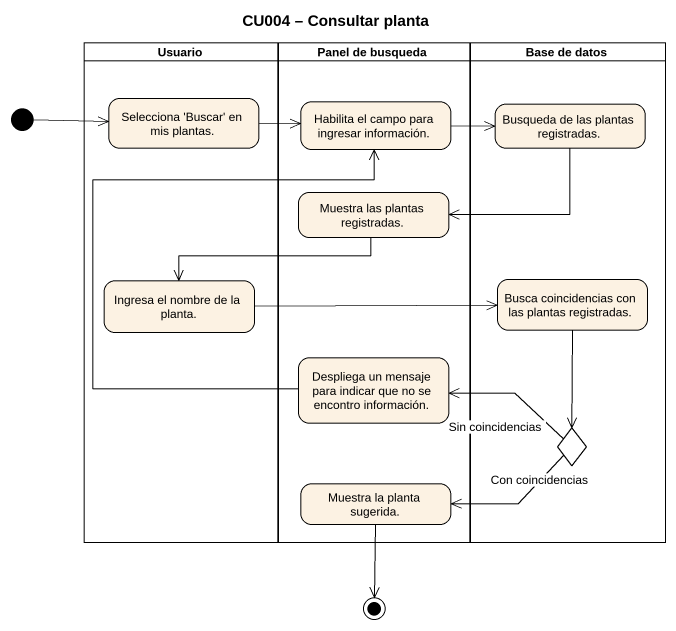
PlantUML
@startuml
title CU004 – Consultar planta
hide empty description
state Usuario <<partition>> {
  state "Selecciona 'Buscar' en mis plantas." as Selecciona_Buscar_en_mis
  state "Ingresa el nombre de la planta." as Ingresa_el_nombre_de_la
}
state "Panel de busqueda" as Panel_de_busqueda <<partition>> {
  state "Habilita el campo para ingresar información." as Habilita_el_campo_para
  state "Muestra las plantas registradas." as Muestra_las_plantas
  state "Despliega un mensaje para indicar que no se encontro información." as Despliega_un_mensaje_para
  state "Muestra la planta sugerida." as Muestra_la_planta_sugerida
}
state "Base de datos" as Base_de_datos <<partition>> {
  state "Busqueda de las plantas registradas." as Busqueda_de_las_plantas
  state "Busca coincidencias con las plantas registradas." as Busca_coincidencias_con_las
  state choice1 <<choice>>
}
state initial1 <<start>>
state final1 <<end>>
Selecciona_Buscar_en_mis -right-> Habilita_el_campo_para
initial1 -right-> Selecciona_Buscar_en_mis
Habilita_el_campo_para -right-> Busqueda_de_las_plantas
Busqueda_de_las_plantas -left-> Muestra_las_plantas
Muestra_las_plantas -left-> Ingresa_el_nombre_de_la
Ingresa_el_nombre_de_la -right-> Busca_coincidencias_con_las
Busca_coincidencias_con_las --> choice1
Despliega_un_mensaje_para -up-> Habilita_el_campo_para
choice1 -left-> Despliega_un_mensaje_para : Sin coincidencias
choice1 -left-> Muestra_la_planta_sugerida : Con coincidencias
Muestra_la_planta_sugerida --> final1
@enduml
